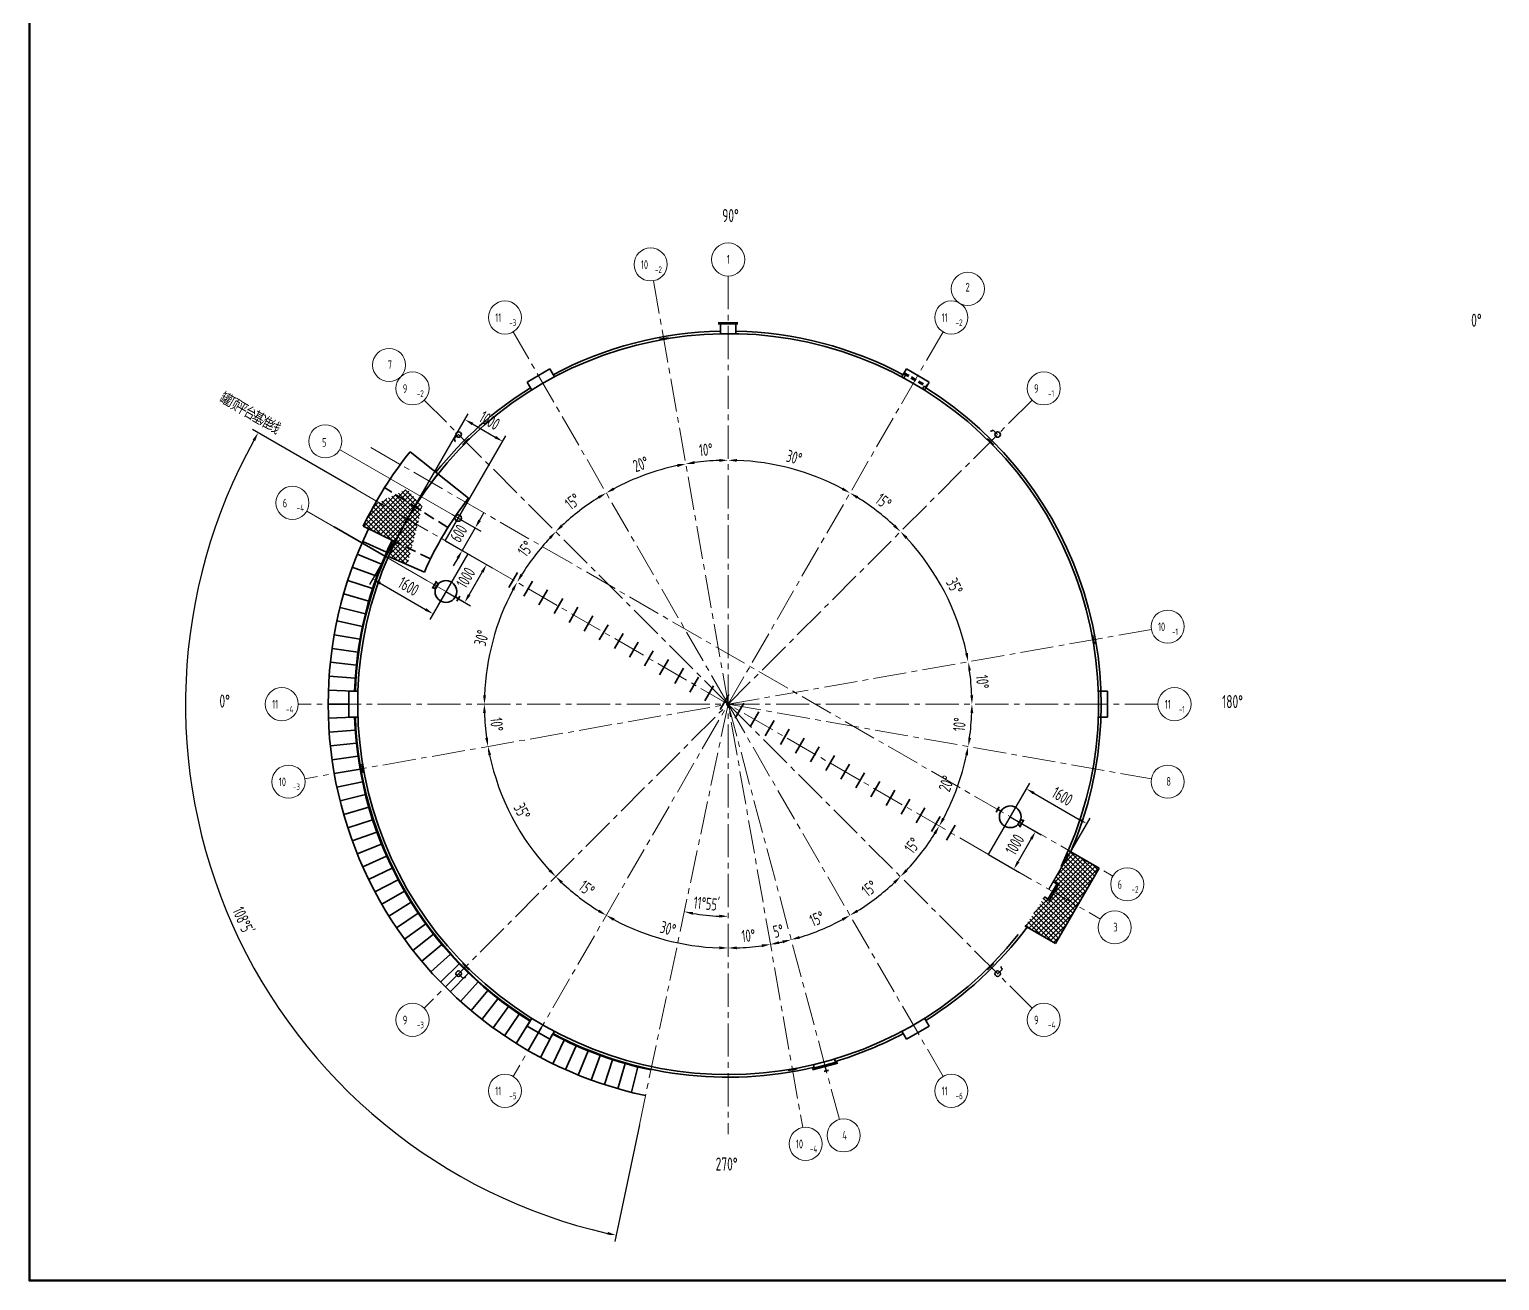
# Model space of a CAD drawing. Header units: millimetres. Extents: x 20 to 413, y 21 to 308.
# Drawn here: x 20.2 to 188.9, y 21.4 to 164.9 of the extents above; entities that cross this region are included whole.
import ezdxf

# ---------------------------------------------------------------- set-up
doc = ezdxf.new("R2010")
doc.units = ezdxf.units.MM
doc.header["$LTSCALE"] = 0.2
for name, pattern in [('CENTER2', [28.575, 19.05, -3.175, 3.175, -3.175]), ('HIDDEN', [9.525, 6.35, -3.175]), ('HIDDEN2', [4.7625, 3.175, -1.5875])]:
    doc.linetypes.add(name, pattern=pattern)
doc.layers.add('0标题栏', color=7, linetype='Continuous')
for name, color, linetype, lineweight in [('1设备层', 5, 'Continuous', 35), ('尺寸标注层', 3, 'Continuous', 5), ('文字层', 7, 'Continuous', 9), ('点划线层', 7, 'CENTER2', 15)]:
    doc.layers.add(name, color=color, linetype=linetype, lineweight=lineweight)
doc.styles.get("Standard").update_dxf_attribs({"font": 'isocp.shx', "width": 0.707, "bigfont": 'hztxt.shx'})
doc.dimstyles.new('标注', dxfattribs={"dimtxt": 1.4, "dimasz": 1, "dimexe": 0.75, "dimexo": 0, "dimtad": 1, "dimdec": 0, "dimlfac": 200, "dimdsep": 46, "dimtxsty": 'Standard', "dimcen": 0, "dimadec": 0, "dimazin": 0, "dimtfac": 1, "dimtdec": 0, "dimtix": 1, "dimtmove": 0, "dimatfit": 0, "dimfxl": 0, "dimarcsym": 0})
pattern_1 = [(45, (180.1096, 132.84), (-0.280633, 0.280633), []), (135, (180.1096, 132.84), (-0.280633, -0.280633), [])]

# ---------------------------------------------------------------- blocks, each defined once
blk = doc.blocks.new('*D72')
at = {"layer": 'Defpoints', "color": 0}
for p in [(74.55, 117.65), (63.61, 108.77), (67.94, 106.26)]:
    blk.add_point(p, dxfattribs=at)
at = {"layer": '尺寸标注层', "color": 0, "lineweight": -2}
for p, q in [((63.61, 108.77), (70.6, 120.81)), ((67.94, 106.26), (74.92, 118.3)), ((71.09, 119.66), (73.68, 118.15))]:
    blk.add_line(p, q, dxfattribs=at)
at = {"layer": '尺寸标注层', "color": 0}
for points in [[(71.17, 119.8), (71, 119.52), (70.22, 120.16)], [(73.77, 118.3), (73.6, 118.01), (74.55, 117.65)]]:
    blk.add_solid(points, dxfattribs=at)
at = {"layer": '尺寸标注层', "color": 0, "insert": (73.05, 120.05), "char_height": 1.4, "attachment_point": 5, "rotation": 329.8683}
blk.add_mtext('1000', dxfattribs=at)
blk = doc.blocks.new('*D73')
at = {"layer": 'Defpoints', "color": 0}
for p in [(69.44, 108.86), (67.94, 106.26), (69.89, 105.13)]:
    blk.add_point(p, dxfattribs=at)
at = {"layer": '尺寸标注层', "color": 0, "lineweight": -2}
for p, q in [((69.44, 108.86), (72.04, 107.35)), ((71.9, 108.59), (72.4, 109.46)), ((71.39, 107.73), (69.89, 105.13)), ((67.94, 106.26), (70.54, 104.76)), ((69.39, 104.27), (68.88, 103.4))]:
    blk.add_line(p, q, dxfattribs=at)
at = {"layer": '尺寸标注层', "color": 0}
for points in [[(71.75, 108.68), (72.04, 108.51), (71.39, 107.73)], [(69.24, 104.35), (69.53, 104.18), (69.89, 105.13)]]:
    blk.add_solid(points, dxfattribs=at)
at = {"layer": '尺寸标注层', "color": 0, "insert": (69.49, 107.1), "char_height": 1.4, "attachment_point": 5, "rotation": 59.8683}
blk.add_mtext('600', dxfattribs=at)
blk = doc.blocks.new('*D74')
at = {"layer": 'Defpoints', "color": 0}
for p in [(63.61, 108.77), (70.54, 104.76), (66.55, 97.88)]:
    blk.add_point(p, dxfattribs=at)
at = {"layer": '尺寸标注层', "color": 0, "lineweight": -2}
for p, q in [((63.61, 108.77), (59.25, 101.24)), ((70.54, 104.76), (66.17, 97.23)), ((60.49, 101.39), (65.68, 98.38))]:
    blk.add_line(p, q, dxfattribs=at)
at = {"layer": '尺寸标注层', "color": 0}
for points in [[(60.57, 101.53), (60.41, 101.24), (59.62, 101.89)], [(65.77, 98.53), (65.6, 98.24), (66.55, 97.88)]]:
    blk.add_solid(points, dxfattribs=at)
at = {"layer": '尺寸标注层', "color": 0, "insert": (63.75, 101.03), "char_height": 1.4, "attachment_point": 5, "rotation": 329.9177}
blk.add_mtext('1600', dxfattribs=at)
blk = doc.blocks.new('*D75')
at = {"layer": 'Defpoints', "color": 0}
for p in [(70.54, 104.76), (72.69, 103.52), (68.04, 100.43)]:
    blk.add_point(p, dxfattribs=at)
at = {"layer": '尺寸标注层', "color": 0, "lineweight": -2}
for p, q in [((70.54, 104.76), (73.34, 103.14)), ((70.69, 100.06), (72.19, 102.65)), ((68.04, 100.43), (70.84, 98.81))]:
    blk.add_line(p, q, dxfattribs=at)
at = {"layer": '尺寸标注层', "color": 0}
for points in [[(72.05, 102.74), (72.34, 102.57), (72.69, 103.52)], [(70.55, 100.14), (70.84, 99.97), (70.19, 99.19)]]:
    blk.add_solid(points, dxfattribs=at)
at = {"layer": '尺寸标注层', "color": 0, "insert": (70.3, 102.02), "char_height": 1.4, "attachment_point": 5, "rotation": 60}
blk.add_mtext('1000', dxfattribs=at)
blk = doc.blocks.new('*D76')
at = {"layer": 'Defpoints', "color": 0}
for p in [(100.41, 136.62), (100.41, 87.51), (98.73, 63.23), (88.54, 31.23), (100.41, 30.75)]:
    blk.add_point(p, dxfattribs=at)
at = {"layer": '尺寸标注层', "color": 0, "lineweight": -2}
blk.add_arc((100.41, 87.51), 24.34, 260.4372, 267.6461, dxfattribs=at)
at = {"layer": '尺寸标注层', "color": 0}
for points in [[(96.34, 63.35), (96.4, 63.67), (95.39, 63.7)], [(99.42, 63.36), (99.41, 63.03), (100.41, 63.17)]]:
    blk.add_solid(points, dxfattribs=at)
at = {"layer": '尺寸标注层', "color": 0, "insert": (97.94, 64.63), "char_height": 1.4, "attachment_point": 5, "rotation": 353.8337}
blk.add_mtext("11°55'", dxfattribs=at)
blk = doc.blocks.new('*D77')
at = {"layer": 'Defpoints', "color": 0}
for p in [(65.54, 122.39), (57.7, 112.17), (78.99, 105.49), (100.41, 87.51), (143.13, 62.85)]:
    blk.add_point(p, dxfattribs=at)
at = {"layer": '尺寸标注层', "color": 0, "lineweight": -2}
blk.add_arc((100.41, 87.51), 27.96, 137.0491, 147.9509, dxfattribs=at)
at = {"layer": '尺寸标注层', "color": 0}
for points in [[(79.83, 106.68), (80.07, 106.45), (80.64, 107.29)], [(76.85, 102.27), (76.57, 102.44), (76.2, 101.5)]]:
    blk.add_solid(points, dxfattribs=at)
at = {"layer": '尺寸标注层', "color": 0, "insert": (77.18, 105.34), "char_height": 1.4, "attachment_point": 5, "rotation": 52.5}
blk.add_mtext('15°', dxfattribs=at)
blk = doc.blocks.new('*D78')
at = {"layer": 'Defpoints', "color": 0}
for p in [(57.7, 112.17), (74.14, 97.08), (51.09, 87.51), (149.73, 87.51), (143.13, 62.85)]:
    blk.add_point(p, dxfattribs=at)
at = {"layer": '尺寸标注层', "color": 0, "lineweight": -2}
blk.add_arc((100.41, 87.51), 27.96, 152.0491, 177.9509, dxfattribs=at)
at = {"layer": '尺寸标注层', "color": 0}
for points in [[(75.57, 100.7), (75.86, 100.54), (76.2, 101.5)], [(72.63, 88.51), (72.3, 88.52), (72.45, 87.51)]]:
    blk.add_solid(points, dxfattribs=at)
at = {"layer": '尺寸标注层', "color": 0, "insert": (72.12, 95.1), "char_height": 1.4, "attachment_point": 5, "rotation": 75}
blk.add_mtext('30°', dxfattribs=at)
blk = doc.blocks.new('*D79')
at = {"layer": 'Defpoints', "color": 0}
for p in [(147.01, 95.73), (45.52, 87.51), (155.8, 87.51), (72.48, 85.89), (51.84, 78.95)]:
    blk.add_point(p, dxfattribs=at)
at = {"layer": '尺寸标注层', "color": 0, "lineweight": -2}
blk.add_arc((100.41, 87.51), 27.98, 182.0481, 187.9519, dxfattribs=at)
at = {"layer": '尺寸标注层', "color": 0}
for points in [[(72.29, 86.51), (72.62, 86.52), (72.44, 87.51)], [(72.87, 83.67), (72.54, 83.62), (72.86, 82.66)]]:
    blk.add_solid(points, dxfattribs=at)
at = {"layer": '尺寸标注层', "color": 0, "insert": (73.86, 85.19), "char_height": 1.4, "attachment_point": 5, "rotation": 275}
blk.add_mtext('10°', dxfattribs=at)
blk = doc.blocks.new('*D80')
at = {"layer": 'Defpoints', "color": 0}
for p in [(134.2, 121.3), (147.01, 95.73), (51.84, 78.95), (74.41, 77.19), (65.27, 52.37)]:
    blk.add_point(p, dxfattribs=at)
at = {"layer": '尺寸标注层', "color": 0, "lineweight": -2}
blk.add_arc((100.41, 87.51), 27.98, 192.0481, 222.9519, dxfattribs=at)
at = {"layer": '尺寸标注层', "color": 0}
for points in [[(72.89, 81.64), (73.22, 81.71), (72.86, 82.66)], [(80.06, 68.57), (79.82, 68.34), (80.63, 67.73)]]:
    blk.add_solid(points, dxfattribs=at)
at = {"layer": '尺寸标注层', "color": 0, "insert": (76.77, 75.21), "char_height": 1.4, "attachment_point": 5, "rotation": 297.5}
blk.add_mtext('35°', dxfattribs=at)
blk = doc.blocks.new('*D81')
at = {"layer": 'Defpoints', "color": 0}
for p in [(125.07, 130.23), (135.29, 122.39), (82.43, 66.08), (65.54, 52.64), (75.75, 44.8)]:
    blk.add_point(p, dxfattribs=at)
at = {"layer": '尺寸标注层', "color": 0, "lineweight": -2}
blk.add_arc((100.41, 87.51), 27.98, 227.0481, 237.9519, dxfattribs=at)
at = {"layer": '尺寸标注层', "color": 0}
for points in [[(81.23, 66.92), (81.47, 67.16), (80.63, 67.73)], [(85.65, 63.94), (85.48, 63.66), (86.42, 63.29)]]:
    blk.add_solid(points, dxfattribs=at)
at = {"layer": '尺寸标注层', "color": 0, "insert": (84.19, 66.37), "char_height": 1.4, "attachment_point": 5, "rotation": 322.5}
blk.add_mtext('15°', dxfattribs=at)
blk = doc.blocks.new('*D82')
at = {"layer": 'Defpoints', "color": 0}
for p in [(100.41, 136.62), (125.07, 130.23), (90.84, 61.23), (75.75, 44.8), (100.41, 38.2)]:
    blk.add_point(p, dxfattribs=at)
at = {"layer": '尺寸标注层', "color": 0, "lineweight": -2}
blk.add_arc((100.41, 87.51), 27.98, 242.0481, 267.9519, dxfattribs=at)
at = {"layer": '尺寸标注层', "color": 0}
for points in [[(87.22, 62.66), (87.38, 62.95), (86.42, 63.29)], [(99.42, 59.72), (99.41, 59.39), (100.41, 59.54)]]:
    blk.add_solid(points, dxfattribs=at)
at = {"layer": '尺寸标注层', "color": 0, "insert": (93.52, 61.77), "char_height": 1.4, "attachment_point": 5, "rotation": 345}
blk.add_mtext('30°', dxfattribs=at)
blk = doc.blocks.new('*D83')
at = {"layer": 'Defpoints', "color": 0}
for p in [(100.41, 136.62), (92.17, 134.28), (102.04, 59.59), (108.91, 39.33), (100.41, 30.75)]:
    blk.add_point(p, dxfattribs=at)
at = {"layer": '尺寸标注层', "color": 0, "lineweight": -2}
blk.add_arc((100.41, 87.51), 27.98, 272.0481, 277.9519, dxfattribs=at)
at = {"layer": '尺寸标注层', "color": 0}
for points in [[(101.42, 59.39), (101.41, 59.72), (100.41, 59.54)], [(104.26, 59.97), (104.31, 59.64), (105.27, 59.96)]]:
    blk.add_solid(points, dxfattribs=at)
at = {"layer": '尺寸标注层', "color": 0, "insert": (102.74, 60.96), "char_height": 1.4, "attachment_point": 5, "rotation": 5}
blk.add_mtext('10°', dxfattribs=at)
blk = doc.blocks.new('*D84')
at = {"layer": 'Defpoints', "color": 0}
for p in [(92.17, 134.28), (100.41, 87.51), (106.07, 60.12), (108.91, 39.33), (113.03, 40.43)]:
    blk.add_point(p, dxfattribs=at)
at = {"layer": '尺寸标注层', "color": 0, "lineweight": -2}
blk.add_arc((100.41, 87.51), 27.98, 282.0481, 282.9519, dxfattribs=at)
at = {"layer": '尺寸标注层', "color": 0}
for points in [[(106.28, 59.99), (106.22, 60.32), (105.27, 59.96)], [(106.64, 60.41), (106.72, 60.09), (107.65, 60.49)]]:
    blk.add_solid(points, dxfattribs=at)
at = {"layer": '尺寸标注层', "color": 0, "insert": (106.18, 61.49), "char_height": 1.4, "attachment_point": 5, "rotation": 12.5}
blk.add_mtext('5°', dxfattribs=at)
blk = doc.blocks.new('*D85')
at = {"layer": 'Defpoints', "color": 0}
for p in [(100.41, 87.51), (100.41, 87.51), (109.98, 61.23), (125.25, 44.5), (113.03, 40.43)]:
    blk.add_point(p, dxfattribs=at)
at = {"layer": '尺寸标注层', "color": 0, "lineweight": -2}
blk.add_arc((100.41, 87.51), 27.98, 287.0481, 297.9519, dxfattribs=at)
at = {"layer": '尺寸标注层', "color": 0}
for points in [[(113.45, 62.95), (113.61, 62.66), (114.4, 63.29)], [(108.66, 60.61), (108.57, 60.93), (107.65, 60.49)]]:
    blk.add_solid(points, dxfattribs=at)
at = {"layer": '尺寸标注层', "color": 0, "insert": (110.61, 62.89), "char_height": 1.4, "attachment_point": 5, "rotation": 22.5}
blk.add_mtext('15°', dxfattribs=at)
blk = doc.blocks.new('*D86')
at = {"layer": 'Defpoints', "color": 0}
for p in [(100.41, 87.51), (100.41, 87.51), (116.46, 64.6), (136.16, 51.76), (125.25, 44.5)]:
    blk.add_point(p, dxfattribs=at)
at = {"layer": '尺寸标注层', "color": 0, "lineweight": -2}
blk.add_arc((100.41, 87.51), 27.98, 302.0481, 312.9519, dxfattribs=at)
at = {"layer": '尺寸标注层', "color": 0}
for points in [[(119.36, 67.16), (119.59, 66.92), (120.2, 67.73)], [(115.34, 63.66), (115.17, 63.94), (114.4, 63.29)]]:
    blk.add_solid(points, dxfattribs=at)
at = {"layer": '尺寸标注层', "color": 0, "insert": (116.64, 66.37), "char_height": 1.4, "attachment_point": 5, "rotation": 37.5}
blk.add_mtext('15°', dxfattribs=at)
blk = doc.blocks.new('*D87')
at = {"layer": 'Defpoints', "color": 0}
for p in [(57.7, 112.17), (100.41, 87.51), (121.84, 69.53), (143.13, 62.85), (135.29, 52.64)]:
    blk.add_point(p, dxfattribs=at)
at = {"layer": '尺寸标注层', "color": 0, "lineweight": -2}
blk.add_arc((100.41, 87.51), 27.98, 317.0481, 327.9519, dxfattribs=at)
at = {"layer": '尺寸标注层', "color": 0}
for points in [[(123.98, 72.76), (124.27, 72.58), (124.64, 73.53)], [(121.01, 68.34), (120.77, 68.57), (120.2, 67.73)]]:
    blk.add_solid(points, dxfattribs=at)
at = {"layer": '尺寸标注层', "color": 0, "insert": (121.56, 71.29), "char_height": 1.4, "attachment_point": 5, "rotation": 52.5}
blk.add_mtext('15°', dxfattribs=at)
blk = doc.blocks.new('*D88')
at = {"layer": 'Defpoints', "color": 0}
for p in [(57.7, 112.17), (100.41, 87.51), (148.98, 78.95), (126.1, 76.43), (143.13, 62.85)]:
    blk.add_point(p, dxfattribs=at)
at = {"layer": '尺寸标注层', "color": 0, "lineweight": -2}
blk.add_arc((100.41, 87.51), 27.98, 332.0481, 347.9519, dxfattribs=at)
at = {"layer": '尺寸标注层', "color": 0}
for points in [[(127.61, 81.71), (127.94, 81.64), (127.96, 82.66)], [(125.27, 74.32), (124.98, 74.48), (124.64, 73.53)]]:
    blk.add_solid(points, dxfattribs=at)
at = {"layer": '尺寸标注层', "color": 0, "insert": (125.46, 78.4), "char_height": 1.4, "attachment_point": 5, "rotation": 70}
blk.add_mtext('20°', dxfattribs=at)
blk = doc.blocks.new('*D89')
at = {"layer": 'Defpoints', "color": 0}
for p in [(45.52, 87.51), (100.41, 87.51), (155.8, 87.51), (128.2, 84.27), (154.54, 77.97)]:
    blk.add_point(p, dxfattribs=at)
at = {"layer": '尺寸标注层', "color": 0, "lineweight": -2}
blk.add_arc((100.41, 87.51), 27.98, 352.0481, 357.9519, dxfattribs=at)
at = {"layer": '尺寸标注层', "color": 0}
for points in [[(128.21, 86.52), (128.54, 86.51), (128.39, 87.51)], [(128.29, 83.62), (127.96, 83.67), (127.96, 82.66)]]:
    blk.add_solid(points, dxfattribs=at)
at = {"layer": '尺寸标注层', "color": 0, "insert": (126.96, 85.19), "char_height": 1.4, "attachment_point": 5, "rotation": 85}
blk.add_mtext('10°', dxfattribs=at)
blk = doc.blocks.new('*D90')
at = {"layer": 'Defpoints', "color": 0}
for p in [(147.01, 95.73), (128.34, 89.14), (45.52, 87.51), (155.8, 87.51), (51.84, 78.95)]:
    blk.add_point(p, dxfattribs=at)
at = {"layer": '尺寸标注层', "color": 0, "lineweight": -2}
blk.add_arc((100.41, 87.51), 27.98, 2.0481, 7.9519, dxfattribs=at)
at = {"layer": '尺寸标注层', "color": 0}
for points in [[(127.96, 91.36), (128.29, 91.41), (127.96, 92.37)], [(128.54, 88.52), (128.21, 88.51), (128.39, 87.51)]]:
    blk.add_solid(points, dxfattribs=at)
at = {"layer": '尺寸标注层', "color": 0, "insert": (129.6, 90.07), "char_height": 1.4, "attachment_point": 5, "rotation": 275}
blk.add_mtext('10°', dxfattribs=at)
blk = doc.blocks.new('*D91')
at = {"layer": 'Defpoints', "color": 0}
for p in [(134.2, 121.3), (126.41, 97.84), (147.01, 95.73), (51.84, 78.95), (65.27, 52.37)]:
    blk.add_point(p, dxfattribs=at)
at = {"layer": '尺寸标注层', "color": 0, "lineweight": -2}
blk.add_arc((100.41, 87.51), 27.98, 12.0481, 42.9519, dxfattribs=at)
at = {"layer": '尺寸标注层', "color": 0}
for points in [[(120.77, 106.46), (121.01, 106.69), (120.2, 107.3)], [(127.94, 93.39), (127.61, 93.32), (127.96, 92.37)]]:
    blk.add_solid(points, dxfattribs=at)
at = {"layer": '尺寸标注层', "color": 0, "insert": (126.4, 101.04), "char_height": 1.4, "attachment_point": 5, "rotation": 297.5}
blk.add_mtext('35°', dxfattribs=at)
blk = doc.blocks.new('*D92')
at = {"layer": 'Defpoints', "color": 0}
for p in [(125.07, 130.23), (135.29, 122.39), (118.4, 108.95), (65.54, 52.64), (75.75, 44.8)]:
    blk.add_point(p, dxfattribs=at)
at = {"layer": '尺寸标注层', "color": 0, "lineweight": -2}
blk.add_arc((100.41, 87.51), 27.98, 47.0481, 57.9519, dxfattribs=at)
at = {"layer": '尺寸标注层', "color": 0}
for points in [[(115.17, 111.09), (115.34, 111.37), (114.4, 111.74)], [(119.59, 108.11), (119.36, 107.87), (120.2, 107.3)]]:
    blk.add_solid(points, dxfattribs=at)
at = {"layer": '尺寸标注层', "color": 0, "insert": (118.25, 110.76), "char_height": 1.4, "attachment_point": 5, "rotation": 322.5}
blk.add_mtext('15°', dxfattribs=at)
blk = doc.blocks.new('*D93')
at = {"layer": 'Defpoints', "color": 0}
for p in [(100.41, 136.62), (125.07, 130.23), (109.98, 113.8), (75.75, 44.8), (100.41, 38.2)]:
    blk.add_point(p, dxfattribs=at)
at = {"layer": '尺寸标注层', "color": 0, "lineweight": -2}
blk.add_arc((100.41, 87.51), 27.98, 62.0481, 87.9519, dxfattribs=at)
at = {"layer": '尺寸标注层', "color": 0}
for points in [[(101.41, 115.31), (101.42, 115.64), (100.41, 115.49)], [(113.61, 112.37), (113.45, 112.08), (114.4, 111.74)]]:
    blk.add_solid(points, dxfattribs=at)
at = {"layer": '尺寸标注层', "color": 0, "insert": (108, 115.82), "char_height": 1.4, "attachment_point": 5, "rotation": 345}
blk.add_mtext('30°', dxfattribs=at)
blk = doc.blocks.new('*D94')
at = {"layer": 'Defpoints', "color": 0}
for p in [(100.41, 136.62), (92.17, 134.28), (98.79, 115.44), (108.91, 39.33), (100.41, 30.75)]:
    blk.add_point(p, dxfattribs=at)
at = {"layer": '尺寸标注层', "color": 0, "lineweight": -2}
blk.add_arc((100.41, 87.51), 27.98, 92.0481, 97.9519, dxfattribs=at)
at = {"layer": '尺寸标注层', "color": 0}
for points in [[(96.57, 115.06), (96.52, 115.39), (95.56, 115.07)], [(99.41, 115.64), (99.42, 115.31), (100.41, 115.49)]]:
    blk.add_solid(points, dxfattribs=at)
at = {"layer": '尺寸标注层', "color": 0, "insert": (97.86, 116.7), "char_height": 1.4, "attachment_point": 5, "rotation": 5}
blk.add_mtext('10°', dxfattribs=at)
blk = doc.blocks.new('*D95')
at = {"layer": 'Defpoints', "color": 0}
for p in [(92.17, 134.28), (75.57, 130.54), (92.39, 114.32), (100.41, 87.51), (108.91, 39.33)]:
    blk.add_point(p, dxfattribs=at)
at = {"layer": '尺寸标注层', "color": 0, "lineweight": -2}
blk.add_arc((100.41, 87.51), 27.98, 102.0481, 117.9519, dxfattribs=at)
at = {"layer": '尺寸标注层', "color": 0}
for points in [[(94.54, 115.04), (94.61, 114.71), (95.56, 115.07)], [(87.38, 112.08), (87.22, 112.37), (86.42, 111.74)]]:
    blk.add_solid(points, dxfattribs=at)
at = {"layer": '尺寸标注层', "color": 0, "insert": (90.39, 115.05), "char_height": 1.4, "attachment_point": 5, "rotation": 20}
blk.add_mtext('20°', dxfattribs=at)
blk = doc.blocks.new('*D96')
at = {"layer": 'Defpoints', "color": 0}
for p in [(75.57, 130.54), (65.09, 122.84), (84.37, 110.43), (100.41, 87.51), (100.41, 87.51)]:
    blk.add_point(p, dxfattribs=at)
at = {"layer": '尺寸标注层', "color": 0, "lineweight": -2}
blk.add_arc((100.41, 87.51), 27.98, 122.0481, 132.9519, dxfattribs=at)
at = {"layer": '尺寸标注层', "color": 0}
for points in [[(85.48, 111.37), (85.65, 111.09), (86.42, 111.74)], [(81.47, 107.87), (81.23, 108.11), (80.63, 107.3)]]:
    blk.add_solid(points, dxfattribs=at)
at = {"layer": '尺寸标注层', "color": 0, "insert": (82.58, 110.76), "char_height": 1.4, "attachment_point": 5, "rotation": 37.5}
blk.add_mtext('15°', dxfattribs=at)
blk = doc.blocks.new('*D114')
at = {"layer": 'Defpoints', "color": 0}
for p in [(141.57, 73.8), (130.29, 70.26), (137.22, 66.26)]:
    blk.add_point(p, dxfattribs=at)
at = {"layer": '尺寸标注层', "color": 0, "lineweight": -2}
for p, q in [((130.29, 70.26), (135.02, 78.45)), ((135.51, 77.3), (140.7, 74.3)), ((137.22, 66.26), (141.94, 74.45))]:
    blk.add_line(p, q, dxfattribs=at)
at = {"layer": '尺寸标注层', "color": 0}
for points in [[(135.59, 77.44), (135.42, 77.16), (134.64, 77.8)], [(140.79, 74.44), (140.62, 74.16), (141.57, 73.8)]]:
    blk.add_solid(points, dxfattribs=at)
at = {"layer": '尺寸标注层', "color": 0, "insert": (138.77, 76.95), "char_height": 1.4, "attachment_point": 5, "rotation": 330}
blk.add_mtext('1600', dxfattribs=at)
blk = doc.blocks.new('*D115')
at = {"layer": 'Defpoints', "color": 0}
for p in [(132.79, 74.6), (130.29, 70.26), (133.2, 68.59)]:
    blk.add_point(p, dxfattribs=at)
at = {"layer": '尺寸标注层', "color": 0, "lineweight": -2}
for p, q in [((132.79, 74.6), (136.35, 72.54)), ((135.2, 72.05), (133.7, 69.45)), ((130.29, 70.26), (133.85, 68.21))]:
    blk.add_line(p, q, dxfattribs=at)
at = {"layer": '尺寸标注层', "color": 0}
for points in [[(135.06, 72.13), (135.34, 71.97), (135.7, 72.92)], [(133.56, 69.53), (133.84, 69.37), (133.2, 68.59)]]:
    blk.add_solid(points, dxfattribs=at)
at = {"layer": '尺寸标注层', "color": 0, "insert": (133.3, 71.41), "char_height": 1.4, "attachment_point": 5, "rotation": 60}
blk.add_mtext('1000', dxfattribs=at)
blk = doc.blocks.new('*D117')
at = {"layer": 'Defpoints', "color": 0}
for p in [(57.7, 112.17), (100.41, 87.51), (38.49, 80.98), (143.13, 62.85), (90.23, 39.26)]:
    blk.add_point(p, dxfattribs=at)
at = {"layer": '尺寸标注层', "color": 0, "lineweight": -2}
for p, q in [((57.7, 112.17), (45.84, 119.02)), ((90.23, 39.26), (87.4, 25.86))]:
    blk.add_line(p, q, dxfattribs=at)
blk.add_arc((100.41, 87.51), 62.26, 150.9202, 257.1631, dxfattribs=at)
at = {"layer": '尺寸标注层', "color": 0}
for points in [[(45.85, 117.86), (46.14, 117.69), (46.49, 118.65)], [(86.62, 26.97), (86.54, 26.65), (87.56, 26.59)]]:
    blk.add_solid(points, dxfattribs=at)
at = {"layer": '尺寸标注层', "color": 0, "insert": (44.76, 62.69), "char_height": 1.4, "attachment_point": 5, "rotation": 294.0417}
blk.add_mtext("108°5'", dxfattribs=at)

msp = doc.modelspace()

# ---------------------------------------------------------------- hatches: boundary and pattern name
at = {"layer": '1设备层', "lineweight": -3}
h = msp.add_hatch(dxfattribs=at)
h.set_pattern_fill('ANSI37', color=256, scale=0.125, style=0)
h.set_pattern_definition(pattern_1)
h.paths.add_polyline_path([(60.3399, 110.6513), (59.8385, 110.4133, 0.01500363), (58.5383, 107.9387), (62.2144, 106.1457), (64.0606, 105.2453), (64.7822, 108.0865)])
h.paths.add_polyline_path([(64.7822, 108.0865), (65.1929, 109.7038), (62.2501, 111.5577), (60.3399, 110.6513)])
h.paths.add_polyline_path([(65.1929, 109.7038), (65.3162, 110.1893), (63.5747, 112.1863), (62.2501, 111.5577)])
h.paths.add_polyline_path([(64.0606, 105.2453), (62.2144, 106.1457, 0.01095576), (61.435, 104.4544), (63.6188, 103.5054)])
h = msp.add_hatch(dxfattribs=at)
h.set_pattern_fill('ANSI37', color=256, scale=0.125, style=0)
h.set_pattern_definition(pattern_1)
h.paths.add_polyline_path([(142.9729, 68.7166), (139.4637, 70.7426, -0.02360152), (137.7091, 67.1368), (138.1421, 66.8868), (138.2421, 67.06), (138.4153, 66.96), (137.8153, 65.9208), (140.4729, 64.3865)])
h.paths.add_polyline_path([(140.4729, 64.3865), (137.8153, 65.9208), (137.2153, 64.8816), (137.0421, 64.9816), (137.1421, 65.1548), (136.7091, 65.4048, -0.02360152), (134.4637, 62.0824), (137.9729, 60.0563)])

# ---------------------------------------------------------------- linework, layer by layer
at = {"layer": '0标题栏', "lineweight": 50}
msp.add_lwpolyline([(20.2368, 308.3865), (413.2368, 308.3865), (413.2368, 21.3865), (20.2368, 21.3865)], close=True, dxfattribs=at)
at = {"layer": '1设备层'}
for p, q in [((99.2882, 131.2757), (101.5382, 131.2757)), ((99.2882, 131.1257), (101.5382, 131.1257)), ((99.5382, 130.0059), (99.5382, 131.1257)), ((101.2882, 130.0149), (101.2882, 131.1257)), ((77.3494, 124.4626), (79.9475, 125.9626)), ((79.9475, 125.9626), (80.4755, 125.0481)), ((120.8789, 125.9626), (120.3509, 125.0481)), ((120.8789, 125.9626), (123.477, 124.4626)), ((77.3494, 124.4626), (77.8774, 123.5481)), ((123.477, 124.4626), (122.949, 123.5481)), ((69.4874, 118.4407), (68.9853, 117.9386)), ((70.3258, 117.6023), (69.7095, 118.2186)), ((130.5006, 117.6023), (131.1169, 118.2186)), ((131.3389, 118.4407), (130.8368, 118.9428)), ((70.6355, 111.1351), (63.9119, 116.4683)), ((55.2009, 107.8447), (61.3627, 104.2872)), ((62.2144, 106.1457), (58.5383, 107.9387)), ((60.645, 103.5823), (57.8635, 104.7061)), ((61.23, 104.9604), (58.4894, 106.1806)), ((60.1085, 102.1846), (57.2894, 103.2107)), ((65.5545, 102.6641), (61.435, 104.4544)), ((59.6211, 100.7691), (56.7679, 101.6961)), ((66.9621, 101.6136), (66.4778, 100.7748)), ((66.8043, 101.5402), (67.165, 101.332)), ((66.8231, 100.7399), (67.165, 101.332)), ((75.2378, 100.8953), (76.2378, 102.6273)), ((76.9698, 99.8953), (77.9698, 101.6273)), ((59.1834, 99.3374), (56.2996, 100.1643)), ((66.4625, 100.9482), (66.8231, 100.7399)), ((69.1179, 99.8098), (69.5829, 99.5413)), ((69.2986, 99.3108), (69.6404, 99.9028)), ((78.7019, 98.8953), (79.7019, 100.6273)), ((80.4339, 97.8953), (81.4339, 99.6273)), ((58.7959, 97.8913), (55.885, 98.617)), ((82.166, 96.8953), (83.166, 98.6273)), ((58.4591, 96.4325), (55.5247, 97.0563)), ((83.898, 95.8953), (84.898, 97.6273)), ((85.6301, 94.8953), (86.6301, 96.6273)), ((58.1735, 94.9629), (55.219, 95.4839)), ((87.3621, 93.8953), (88.3621, 95.6273)), ((89.0942, 92.8953), (90.0942, 94.6273)), ((57.9393, 93.4842), (54.9685, 93.9018)), ((90.8262, 91.8953), (91.8262, 93.6273)), ((57.7568, 91.9983), (54.7733, 92.3119)), ((92.5583, 90.8953), (93.5583, 92.6273)), ((94.2903, 89.8953), (95.2903, 91.6273)), ((57.6263, 90.5069), (54.6336, 90.7161)), ((96.0224, 88.8953), (97.0224, 90.6273)), ((97.7544, 87.8953), (98.7544, 89.6273)), ((57.4588, 89.0149), (54.5498, 89.1165)), ((56.8836, 89.0149), (57.9397, 89.0149)), ((56.8836, 86.0149), (56.8836, 89.0149)), ((99.4865, 86.8953), (100.4865, 88.6273)), ((143.9428, 89.0149), (142.8867, 89.0149)), ((143.9428, 89.0149), (143.9428, 86.0149)), ((56.8836, 87.5149), (54.5219, 87.5149)), ((101.2185, 85.8953), (102.2185, 87.6273)), ((102.9506, 84.8953), (103.9506, 86.6273)), ((57.4588, 86.0149), (54.5498, 85.9133)), ((57.6263, 84.523), (54.6336, 84.3137)), ((56.8836, 86.0149), (57.9397, 86.0149)), ((104.6826, 83.8953), (105.6826, 85.6273)), ((106.4147, 82.8953), (107.4147, 84.6273)), ((143.9428, 86.0149), (142.8867, 86.0149)), ((57.7568, 83.0316), (54.7733, 82.718)), ((108.1467, 81.8953), (109.1467, 83.6273)), ((57.9393, 81.5456), (54.9685, 81.1281)), ((109.8788, 80.8953), (110.8788, 82.6273)), ((111.6108, 79.8953), (112.6108, 81.6273)), ((58.1735, 80.0669), (55.219, 79.546)), ((113.3429, 78.8953), (114.3429, 80.6273)), ((115.0749, 77.8953), (116.0749, 79.6273)), ((58.4591, 78.5973), (55.5247, 77.9736)), ((116.807, 76.8953), (117.807, 78.6273)), ((118.539, 75.8953), (119.539, 77.6273)), ((58.7959, 77.1386), (55.885, 76.4128)), ((120.2711, 74.8953), (121.2711, 76.6273)), ((59.1834, 75.6925), (56.2996, 74.8656)), ((59.6211, 74.2608), (56.7679, 73.3337)), ((122.0031, 73.8953), (123.0031, 75.6273)), ((123.7352, 72.8953), (124.7352, 74.6273)), ((131.5278, 75.7191), (131.186, 75.127)), ((131.7085, 75.22), (131.2435, 75.4885)), ((134.0033, 74.2899), (133.6614, 73.6978)), ((133.8642, 73.4162), (134.3486, 74.2551)), ((134.3639, 74.0817), (134.0033, 74.2899)), ((60.1085, 72.8452), (57.2894, 71.8192)), ((125.4672, 71.8953), (126.4672, 73.6273)), ((134.0221, 73.4896), (133.6614, 73.6978)), ((60.645, 71.4475), (57.8635, 70.3237)), ((61.23, 70.0694), (58.4894, 68.8492)), ((139.4637, 70.7426), (142.9729, 68.7166)), ((61.8627, 68.7126), (59.1663, 67.3975)), ((142.9729, 68.7166), (137.9729, 60.0563)), ((62.5424, 67.3787), (59.8935, 65.9702)), ((63.2682, 66.0693), (60.6701, 64.5693)), ((137.0421, 64.9816), (138.2421, 67.06)), ((137.2153, 64.8816), (138.4153, 66.96)), ((137.7091, 67.1368), (138.1421, 66.8868)), ((64.0393, 64.786), (61.4951, 63.1962)), ((136.7091, 65.4048), (137.1421, 65.1548)), ((64.8547, 63.5304), (62.3676, 61.8528)), ((65.7134, 62.304), (63.2863, 60.5407)), ((66.6144, 61.1084), (64.2503, 59.2614)), ((134.4637, 62.0824), (137.9729, 60.0563)), ((67.5565, 59.9449), (65.2584, 58.0165)), ((68.5387, 58.815), (66.3093, 56.8076)), ((69.5597, 57.7201), (67.4017, 55.6361)), ((70.3258, 57.4275), (69.7095, 56.8112)), ((130.5006, 57.4275), (131.1169, 56.8112)), ((70.6184, 56.6615), (68.5344, 54.5035)), ((69.4874, 56.5892), (69.9896, 56.0871)), ((131.3389, 56.5892), (131.8411, 57.0913)), ((71.7133, 55.6404), (69.7059, 53.411)), ((72.8432, 54.6583), (70.9148, 52.3601)), ((74.0067, 53.7161), (72.1597, 51.3521)), ((75.2023, 52.8151), (73.4389, 50.388)), ((76.4287, 51.9564), (74.7511, 49.4693)), ((77.637, 51.0653), (76.0945, 48.5969)), ((77.3494, 50.5672), (77.8774, 51.4818)), ((123.477, 50.5672), (122.949, 51.4818)), ((79.9475, 49.0672), (77.3494, 50.5672)), ((78.9675, 50.3699), (77.4675, 47.7719)), ((80.235, 49.5653), (78.8685, 46.9953)), ((79.9475, 49.0672), (80.4755, 49.9818)), ((81.6109, 48.9644), (80.2958, 46.2681)), ((120.8789, 49.0672), (120.3509, 49.9818)), ((123.477, 50.5672), (120.8789, 49.0672)), ((82.9677, 48.3317), (81.7475, 45.5911)), ((84.3458, 47.7468), (83.222, 44.9652)), ((85.7435, 47.2102), (84.7174, 44.3912)), ((87.159, 46.7228), (86.232, 43.8697)), ((88.5907, 46.2851), (87.7638, 43.4013)), ((90.0368, 45.8976), (89.3111, 42.9868)), ((112.9601, 46.4847), (110.0624, 45.7082)), ((112.999, 46.3398), (110.1012, 45.5633)), ((110.3038, 45.7729), (110.1987, 46.1651)), ((111.5501, 45.9516), (111.6783, 45.4728)), ((112.7186, 46.42), (112.6157, 46.8044)), ((111.9198, 45.5375), (111.4369, 45.4081)), ((111.9328, 45.4892), (111.4498, 45.3598))]:
    msp.add_line(p, q, dxfattribs=at)
at = {"layer": '1设备层', "linetype": 'HIDDEN2'}
for p, q in [((120.5539, 125.3997), (123.152, 123.8997)), ((120.7704, 125.2747), (120.5674, 124.9231)), ((120.6289, 125.5296), (123.227, 124.0296)), ((122.9355, 124.0247), (122.7325, 123.6731))]:
    msp.add_line(p, q, dxfattribs=at)
at = {"layer": '1设备层', "linetype": 'HIDDEN'}
for p, q in [((68.2548, 107.7748), (60.9937, 112.3493)), ((66.2516, 104.1766), (62.2144, 106.1457))]:
    msp.add_line(p, q, dxfattribs=at)
at = {"layer": '1设备层'}
for centre, radius in [((69.4874, 118.4407), 0.314), ((131.3389, 118.4407), 0.314), ((69.4372, 108.863), 0.375), ((68.0353, 100.4348), 1.25), ((132.7911, 74.595), 1.25), ((69.4874, 56.5892), 0.314), ((131.3389, 56.5892), 0.314)]:
    msp.add_circle(centre, radius, dxfattribs=at)
for radius, start, end in [(42.5, 334, 321.578006), (42.8, 91.171432, 117.991559), (42.8, 62.008441, 88.828568), (42.8, 122.008441, 141.578006), (42.8, 336.708751, 57.991559), (46.5901, 141.578006, 154), (38.0082, 141.578006, 156.510775), (45.8913, 154, 258.083333), (42.8913, 154, 177.995838), (42.8, 154, 177.991559), (42.8913, 182.004162, 237.995838), (42.8, 182.008441, 237.991559), (42.8, 302.008441, 323.291249), (42.8913, 242.004162, 258.083333), (42.8, 242.008441, 283.326404), (42.8, 286.673596, 297.991559)]:
    msp.add_arc((100.4132, 87.5149), radius, start, end, dxfattribs=at)
at = {"layer": '1设备层', "lineweight": 80}
for start, end in [(99.326709, 100.673291), (134.326709, 135.673291), (44.326709, 45.673291), (9.326709, 10.673291), (189.326709, 190.673291), (224.326709, 225.673291), (314.326709, 315.673291), (279.326709, 280.673291)]:
    msp.add_arc((100.4132, 87.5149), 42.55, start, end, dxfattribs=at)
at = {"layer": '1设备层', "linetype": 'HIDDEN'}
msp.add_arc((100.4132, 87.5149), 42.5, 141.578006, 154, dxfattribs=at)
at = {"layer": '1设备层'}
for points, start_tangent, end_tangent in [([(130.8368, 118.9428), (130.6722, 118.8611), (130.5135, 118.8611)], (-1, 0), (-0.89451021, 0.44704752)), ([(68.9853, 117.9386), (69.067, 117.7739), (69.067, 117.6152)], (0, -1), (-0.44704752, -0.89451021)), ([(131.8411, 57.0913), (131.7594, 57.2559), (131.7594, 57.4146)], (0, 1), (0.44704752, 0.89451021)), ([(69.9896, 56.0871), (70.1542, 56.1688), (70.3129, 56.1688)], (1, 0), (0.89451021, -0.44704752))]:
    msp.add_spline(points, degree=3, dxfattribs=dict(at, start_tangent=start_tangent, end_tangent=end_tangent))
at = {"layer": '文字层'}
for p, q in [((68.7469, 109.2615), (55.8363, 116.7155)), ((65.8578, 101.692), (52.0627, 109.6566))]:
    msp.add_line(p, q, dxfattribs=at)
for centre in [(100.4132, 138.5167), (91.519, 137.9567), (127.9231, 135.1635), (74.8033, 131.8726), (126.0231, 131.8726), (61.5083, 126.4199), (64.1953, 123.7329), (136.6311, 123.7329), (54.1909, 117.6655), (50.4172, 110.6066), (150.8549, 96.4092), (49.1933, 87.5149), (151.6331, 87.5149), (49.9715, 78.6207), (150.8549, 78.6207), (146.2117, 66.8466), (144.7709, 61.905), (64.1953, 51.297), (136.6311, 51.297), (74.8033, 43.1572), (126.0231, 43.1572), (109.3074, 37.0732), (113.6699, 38.0403)]:
    msp.add_circle(centre, 1.9, dxfattribs=at)
at = {"layer": '点划线层'}
for p, q in [((91.8489, 136.0855), (108.9775, 38.9443)), ((100.4132, 136.6167), (100.4132, 38.195)), ((125.0731, 130.2272), (75.7533, 44.8026)), ((100.4132, 87.5149), (75.7533, 130.2272)), ((100.4132, 87.5149), (65.5388, 122.3893)), ((135.2876, 122.3893), (65.5388, 52.6405)), ((59.4041, 116.9651), (144.5663, 67.7966)), ((57.7009, 112.1749), (143.1255, 62.855)), ((68.98, 108.071), (69.959, 109.7668)), ((70.0614, 108.5026), (68.7469, 109.2615)), ((65.8578, 101.692), (70.0959, 99.2451)), ((69.0095, 102.1221), (67.1562, 98.9122)), ((148.9838, 96.0792), (51.8426, 78.9506)), ((149.7331, 87.5149), (51.0933, 87.5149)), ((100.4132, 87.5149), (90.2292, 39.2579)), ((100.4132, 87.5149), (148.9838, 78.9506)), ((100.4132, 87.5149), (113.1781, 39.8756)), ((100.4132, 87.5149), (125.0731, 44.8026)), ((100.4132, 87.5149), (135.2876, 52.6405))]:
    msp.add_line(p, q, dxfattribs=at)

# ---------------------------------------------------------------- texts
at = {"layer": '文字层', "attachment_point": 1}
for s, insert, char_height, width in [('90%%D', (99.7385, 144.3123), 1.5, 4.032359), ('10', (90.4102, 138.4369), 1, 1.048133), ('1', (100.2613, 139.0448), 1, 1.048133), ('-2', (92.0125, 137.7409), 0.75, 1.075472), ('2', (127.6664, 135.8508), 1, 1.048133), ('11', (73.6945, 132.3529), 1, 1.048133), ('-3', (75.2968, 131.6569), 0.75, 1.075472), ('11', (124.9143, 132.3529), 1, 1.048133), ('-2', (126.5167, 131.6569), 0.75, 1.075472), ('0%%D', (185.6795, 132.3018), 1.5, 4.032359), ('7', (61.3563, 126.9479), 1, 1.048133), ('9', (63.0865, 124.2131), 1, 1.048133), ('-2', (64.6888, 123.5171), 0.75, 1.075472), ('9', (135.5223, 124.2131), 1, 1.048133), ('-1', (137.1247, 123.5171), 0.75, 1.075472), ('5', (53.8283, 118.0391), 1, 1.048133), ('6', (49.3084, 111.0868), 1, 1.048133), ('-4', (50.9108, 110.3908), 0.75, 1.075472), ('10', (149.7461, 96.8894), 1, 1.048133), ('-1', (151.3485, 96.1934), 0.75, 1.075472), ('0%%D', (42.0451, 88.6215), 1.5, 4.032359), ('11', (48.0845, 87.9951), 1, 1.048133), ('11', (150.5243, 87.9951), 1, 1.048133), ('180%%D', (157.0976, 88.5535), 1.5, 4.032359), ('-4', (49.6869, 87.2992), 0.75, 1.075472), ('-1', (152.1267, 87.2992), 0.75, 1.075472), ('10', (48.8627, 79.1009), 1, 1.048133), ('-3', (50.465, 78.4049), 0.75, 1.075472), ('8', (150.703, 79.1487), 1, 1.048133), ('6', (145.1029, 67.3269), 1, 1.048133), ('-2', (146.7053, 66.6309), 0.75, 1.075472), ('3', (144.619, 62.433), 1, 1.048133), ('9', (63.0865, 51.7772), 1, 1.048133), ('-3', (64.6888, 51.0812), 0.75, 1.075472), ('9', (135.5223, 51.7772), 1, 1.048133), ('-4', (137.1247, 51.0812), 0.75, 1.075472), ('11', (73.6945, 43.6374), 1, 1.048133), ('-5', (75.2968, 42.9414), 0.75, 1.075472), ('11', (124.9143, 43.6374), 1, 1.048133), ('-6', (126.5167, 42.9414), 0.75, 1.075472), ('10', (108.1986, 37.5534), 1, 1.048133), ('4', (113.5179, 38.5684), 1, 1.048133), ('270%%D', (98.9808, 35.5077), 1.5, 4.032359), ('-4', (109.801, 36.8574), 0.75, 1.075472)]:
    msp.add_mtext(s, dxfattribs=dict(at, insert=insert, char_height=char_height, width=width))
at = {"layer": '文字层', "insert": (42.5975, 123.4128), "char_height": 1.4, "width": 14.569836, "attachment_point": 1, "rotation": 330}
msp.add_mtext('{\\W0.9;\\T0.75;罐顶平台基准线}', dxfattribs=at)

# ---------------------------------------------------------------- dimensions: what is measured, and where the dimension line sits
at = {"layer": '尺寸标注层'}
for base, line1, line2, picture, middle in [((90.8447, 61.2256), ((100.4132, 136.6167), (100.4132, 38.195)), ((125.0731, 130.2272), (75.7533, 44.8026)), '*D82', (93.5153, 61.7715)), ((109.9817, 113.8043), ((100.4132, 136.6167), (100.4132, 38.195)), ((125.0731, 130.2272), (75.7533, 44.8026)), '*D93', (107.997, 115.8181)), ((102.0399, 59.5852), ((92.1678, 134.2767), (108.9104, 39.325)), ((100.4132, 136.6167), (100.4132, 30.7472)), '*D83', (102.7361, 60.9643)), ((98.7865, 115.4441), ((92.1678, 134.2767), (108.9104, 39.325)), ((100.4132, 136.6167), (100.4132, 30.7472)), '*D94', (97.8594, 116.705)), ((92.3894, 114.3162), ((100.4132, 87.5149), (75.5707, 130.5434)), ((92.1678, 134.2767), (108.9104, 39.325)), '*D95', (90.3915, 115.0494)), ((106.0706, 60.1161), ((100.4132, 87.5149), (113.0295, 40.4303)), ((92.1678, 134.2767), (108.9104, 39.325)), '*D84', (106.1817, 61.4949)), ((84.3665, 110.432), ((100.4132, 87.5149), (65.087, 122.8411)), ((100.4132, 87.5149), (75.5707, 130.5434)), '*D96', (82.5755, 110.7614)), ((82.4303, 66.0837), ((125.0731, 130.2272), (75.7533, 44.8026)), ((135.2876, 122.3893), (65.5388, 52.6405)), '*D81', (84.1888, 66.3709)), ((118.3962, 108.9462), ((135.2876, 122.3893), (65.5388, 52.6405)), ((125.0731, 130.2272), (75.7533, 44.8026)), '*D92', (118.2509, 110.7614)), ((78.9923, 105.4892), ((57.7009, 112.1749), (143.1255, 62.855)), ((100.4132, 87.5149), (65.5388, 122.3893)), '*D77', (77.1775, 105.3443)), ((74.4133, 77.1858), ((134.1972, 121.2989), (65.2669, 52.3686)), ((147.0051, 95.7303), (51.8426, 78.9506)), '*D80', (76.7731, 75.2086)), ((126.4131, 97.844), ((147.0051, 95.7303), (51.8426, 78.9506)), ((134.1972, 121.2989), (65.2669, 52.3686)), '*D91', (126.404, 101.0449)), ((74.1366, 97.0788), ((149.7331, 87.5149), (51.0933, 87.5149)), ((57.7009, 112.1749), (143.1255, 62.855)), '*D78', (72.1232, 95.0952)), ((121.8445, 69.5319), ((100.4132, 87.5149), (135.2876, 52.6405)), ((57.7009, 112.1749), (143.1255, 62.855)), '*D87', (121.5573, 71.2905)), ((126.1017, 76.434), ((100.4132, 87.5149), (148.9838, 78.9506)), ((57.7009, 112.1749), (143.1255, 62.855)), '*D88', (125.4575, 78.3996)), ((72.4838, 85.8882), ((147.0051, 95.7303), (51.8426, 78.9506)), ((155.7962, 87.5149), (45.5214, 87.5149)), '*D79', (73.8629, 85.1921)), ((128.3424, 89.1416), ((155.7962, 87.5149), (45.5214, 87.5149)), ((147.0051, 95.7303), (51.8426, 78.9506)), '*D90', (129.6033, 90.0687)), ((128.2006, 84.267), ((100.4132, 87.5149), (154.5422, 77.9705)), ((155.7962, 87.5149), (45.5214, 87.5149)), '*D89', (126.9633, 85.1921)), ((109.9818, 61.2254), ((100.4132, 87.5149), (113.0295, 40.4303)), ((100.4132, 87.5149), (125.2498, 44.4966)), '*D85', (110.6124, 62.8919)), ((116.4599, 64.5979), ((100.4132, 87.5149), (136.1633, 51.7648)), ((100.4132, 87.5149), (125.2498, 44.4966)), '*D86', (116.6376, 66.3708))]:
    dim = msp.add_angular_dim_2l(base=base, line1=line1, line2=line2, dimstyle='标注', dxfattribs=at)
    dim.commit()
    dim.dimension.update_dxf_attribs({"geometry": picture, "text_midpoint": middle})
dim = msp.add_angular_dim_2l(base=(98.7269, 63.2308), line1=((100.4132, 136.6167), (100.4132, 30.7472)), line2=((100.4132, 87.5149), (88.5358, 31.234)), dimstyle='标注', override={"dimaunit": 1, "dimadec": 2}, dxfattribs=at)
dim.commit()
dim.dimension.update_dxf_attribs({"geometry": '*D76', "text_midpoint": (97.7984, 63.3132), "dimtype": 162})
for p1, p2, distance, picture, middle in [((63.6129, 108.7749), (67.9372, 106.2649), 13.1662, '*D72', (73.0495, 120.053)), ((63.6129, 108.7749), (70.5353, 104.7649), -7.9566, '*D74', (63.75, 101.0315)), ((69.4432, 108.8596), (67.9372, 106.2649), 2.2551, '*D73', (69.4947, 107.0953)), ((68.0353, 100.4348), (70.5353, 104.7649), -2.4912, '*D75', (70.2953, 102.0168)), ((130.2911, 70.2649), (137.2193, 66.2649), 8.7006, '*D114', (138.768, 76.9473)), ((132.7911, 74.595), (130.2911, 70.2649), 3.3587, '*D115', (133.3023, 71.4131))]:
    dim = msp.add_aligned_dim(p1=p1, p2=p2, distance=distance, dimstyle='标注', dxfattribs=at)
    dim.commit()
    dim.dimension.update_dxf_attribs({"geometry": picture, "text_midpoint": middle})
dim = msp.add_angular_dim_2l(base=(38.4943, 80.9766), line1=((100.4132, 87.5149), (90.2292, 39.2579)), line2=((57.7009, 112.1749), (143.1255, 62.855)), dimstyle='标注', override={"dimaunit": 1, "dimadec": 1}, dxfattribs=at)
dim.commit()
dim.dimension.update_dxf_attribs({"geometry": '*D117', "text_midpoint": (44.7615, 62.6887)})

doc.saveas('drawing.dxf')
